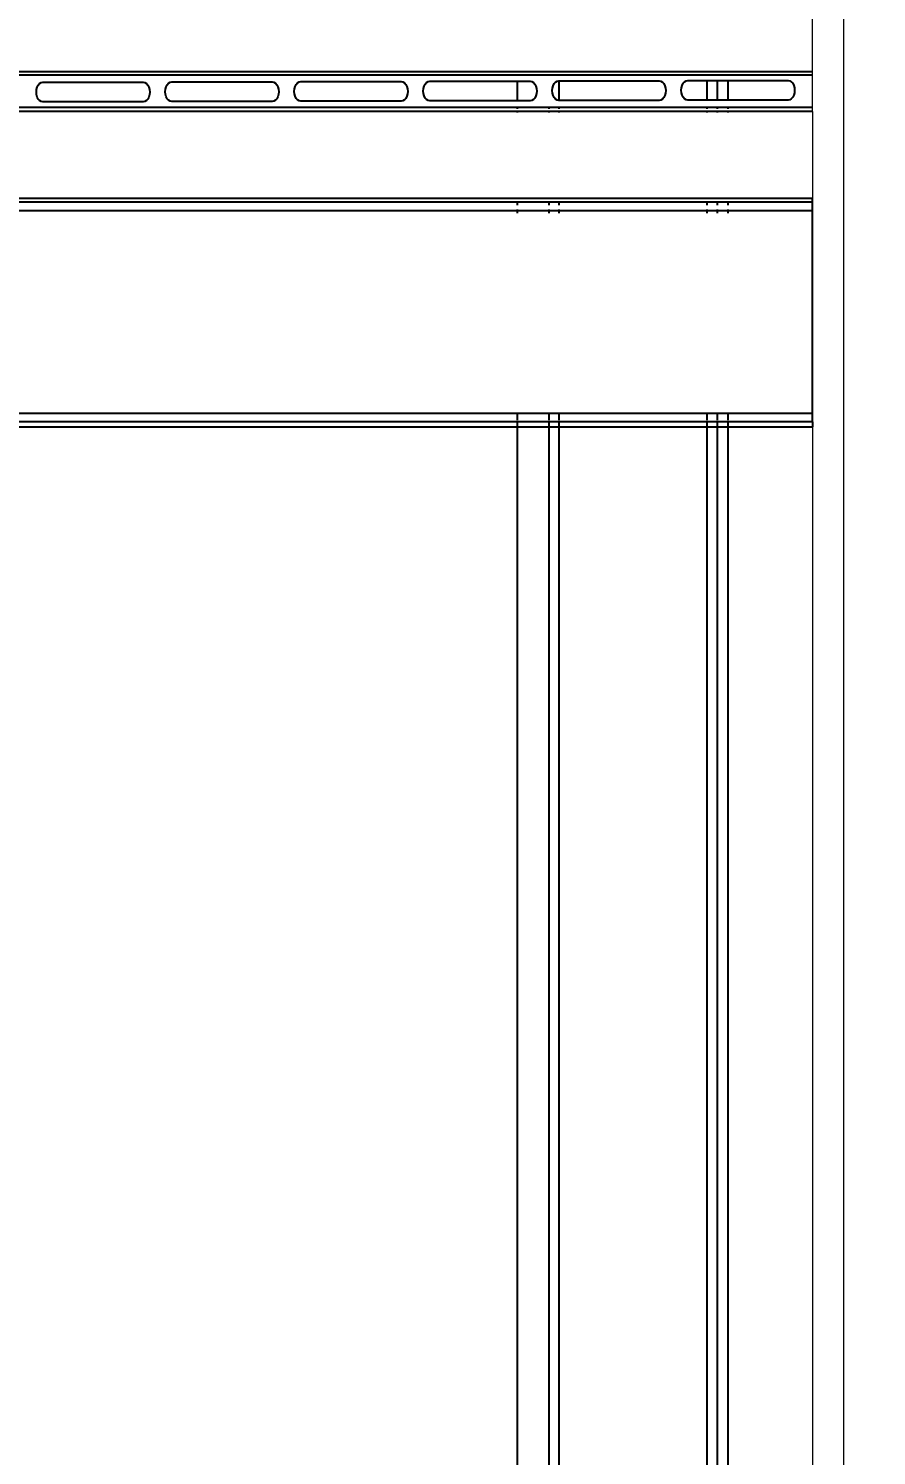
# Model space of a CAD drawing. Header units: inches. Extents: x 236662 to 497023, y -248575 to 81795.
# Drawn here: x 295050 to 295425, y -98542 to -97910 of the extents above; entities that cross this region are included whole.
import ezdxf

# ---------------------------------------------------------------- set-up
doc = ezdxf.new("R2010")
doc.units = ezdxf.units.IN
doc.header["$LTSCALE"] = 10
doc.header["$MEASUREMENT"] = 0
doc.layers.add('02. HP_BE TONG', color=1, linetype='Continuous', lineweight=35)
doc.layers.add('06. HP_THAY 1', color=134, linetype='Continuous', lineweight=15)
doc.layers.add('04. HP_CUA', color=153, linetype='Continuous')
doc.layers.add('08. HP_DIM', color=118, linetype='Continuous')
doc.styles.add('text2', font='VHELVCN.TTF')
doc.dimstyles.new('AL-100', dxfattribs={"dimtxt": 220, "dimasz": 150, "dimexe": 150, "dimexo": 150, "dimgap": 80, "dimtad": 1, "dimdec": 0, "dimzin": 9, "dimtxsty": 'text2', "dimblk": 'ARCHTICK', "dimcen": 1, "dimdle": 150, "dimclrd": 256, "dimclre": 256, "dimclrt": 7, "dimadec": 0, "dimazin": 0, "dimtfac": 1, "dimtdec": 0, "dimtix": 1, "dimtmove": 2, "dimatfit": 3, "dimldrblk": 'ARCHTICK', "dimfxl": 1, "dimtolj": 1, "dimtzin": 0, "dimlwd": -1, "dimlwe": -1, "dimarcsym": 0})

# ---------------------------------------------------------------- blocks, each defined once
blk = doc.blocks.new('KHUNG TEN A-3')
at = {"layer": '02. HP_BE TONG', "color": 1, "const_width": 0.5}
blk.add_lwpolyline([(15, 5), (415, 5), (415, 292), (15, 292)], close=True, dxfattribs=at)
at = {"layer": '06. HP_THAY 1'}
blk.add_lwpolyline([(0, 297), (420, 297), (420, 0), (0, 0)], close=True, dxfattribs=at)
at = {"layer": 'Defpoints'}
blk.add_lwpolyline([(0, 0), (420, 0), (420, 297), (0, 297)], close=True, dxfattribs=at)
blk = doc.blocks.new('_ArchTick')
at = {"color": 0, "linetype": 'ByBlock', "const_width": 0.15}
blk.add_lwpolyline([(-0.5, -0.5), (0.5, 0.5)], dxfattribs=at)
blk = doc.blocks.new('*D258')
at = {"layer": '08. HP_DIM', "transparency": 16777216}
for p, q in [((296581.96, -100401.71), (296581.96, -97301.71)), ((294310.44, -97451.71), (296731.96, -97451.71)), ((296110.44, -100251.71), (296731.96, -100251.71))]:
    blk.add_line(p, q, dxfattribs=at)
at = {"layer": 'Defpoints', "color": 0, "transparency": 16777216}
for p in [(294160.44, -97451.71), (296581.96, -97451.71), (295960.44, -100251.71)]:
    blk.add_point(p, dxfattribs=at)
at = {"layer": '08. HP_DIM', "transparency": 16777216, "xscale": 150, "yscale": 150, "zscale": 150}
for p, rotation in [((296581.96, -97451.71), 90), ((296581.96, -100251.71), 270)]:
    blk.add_blockref('_ArchTick', p, dxfattribs=dict(at, rotation=rotation))
at = {"layer": '08. HP_DIM', "color": 7, "transparency": 16777216, "insert": (296389.61, -98851.71), "char_height": 220, "attachment_point": 5, "rotation": 90, "style": 'text2'}
blk.add_mtext('\\A1;2800', dxfattribs=at)

msp = doc.modelspace()

# ---------------------------------------------------------------- linework, layer by layer
for p, q in [((295396.55, -97986.93), (295396.55, -97985.38)), ((295396.55, -97990.73), (295396.55, -97986.93)), ((295396.55, -97990.73), (295396.55, -97990.79)), ((295396.55, -97990.79), (295396.55, -97990.82)), ((295396.55, -98080.61), (295396.55, -97990.82)), ((295396.55, -98084.22), (295396.55, -98080.61)), ((295396.55, -98084.22), (295396.55, -98086.46))]:
    msp.add_line(p, q)
at = {"layer": '04. HP_CUA'}
for p, q in [((295396.55, -97930.74), (292918.88, -97930.74)), ((295265.85, -97929.19), (294846.07, -97929.19)), ((295053.93, -97935.08), (295054.53, -97934.38)), ((295054.53, -97934.38), (295055.24, -97933.94)), ((295055.24, -97933.94), (295056, -97933.8)), ((295056, -97933.8), (295100.34, -97933.8)), ((295100.34, -97933.8), (295101.1, -97933.94)), ((295101.1, -97933.94), (295101.81, -97934.38)), ((295101.81, -97934.38), (295102.41, -97935.08)), ((295111, -97934.92), (295111.61, -97934.22)), ((295111.61, -97934.22), (295112.32, -97933.79)), ((295112.32, -97933.79), (295113.08, -97933.64)), ((295113.08, -97933.64), (295157.42, -97933.64)), ((295157.42, -97933.64), (295158.18, -97933.79)), ((295158.18, -97933.79), (295158.88, -97934.22)), ((295158.88, -97934.22), (295159.49, -97934.92)), ((295168.08, -97934.76), (295168.69, -97934.06)), ((295168.69, -97934.06), (295169.4, -97933.63)), ((295169.4, -97933.63), (295170.16, -97933.48)), ((295170.16, -97933.48), (295214.5, -97933.48)), ((295214.5, -97933.48), (295215.25, -97933.63)), ((295215.25, -97933.63), (295215.96, -97934.06)), ((295215.96, -97934.06), (295216.57, -97934.76)), ((295225.16, -97934.6), (295225.77, -97933.91)), ((295225.77, -97933.91), (295226.48, -97933.47)), ((295226.48, -97933.47), (295227.24, -97933.32)), ((295227.24, -97933.32), (295265.85, -97933.32)), ((295265.85, -97929.1), (295265.85, -97929.19)), ((295279.84, -97929.19), (295265.85, -97929.19)), ((295265.85, -97933.32), (295265.85, -97942.1)), ((295265.85, -97933.32), (295271.57, -97933.32)), ((295271.57, -97933.32), (295272.33, -97933.47)), ((295272.33, -97933.47), (295273.04, -97933.91)), ((295273.04, -97933.91), (295273.65, -97934.6)), ((295279.84, -97929.1), (295279.84, -97929.19)), ((295284.51, -97929.19), (295279.84, -97929.19)), ((295282.24, -97934.44), (295282.85, -97933.75)), ((295282.85, -97933.75), (295283.56, -97933.31)), ((295283.56, -97933.31), (295284.32, -97933.16)), ((295284.32, -97933.16), (295284.51, -97933.16)), ((295284.51, -97929.19), (295284.51, -97929.1)), ((295349.8, -97929.19), (295284.51, -97929.19)), ((295284.51, -97941.92), (295284.51, -97933.16)), ((295284.51, -97933.16), (295328.65, -97933.16)), ((295328.65, -97933.16), (295329.41, -97933.31)), ((295329.41, -97933.31), (295330.12, -97933.75)), ((295330.12, -97933.75), (295330.73, -97934.44)), ((295338.85, -97935.19), (295339.32, -97934.28)), ((295339.32, -97934.28), (295339.93, -97933.59)), ((295339.93, -97933.59), (295340.63, -97933.15)), ((295340.63, -97933.15), (295341.39, -97933)), ((295341.39, -97933), (295349.8, -97933)), ((295349.8, -97929.1), (295349.8, -97929.19)), ((295354.47, -97929.19), (295349.8, -97929.19)), ((295349.8, -97933), (295349.8, -97941.77)), ((295349.8, -97933), (295354.47, -97933)), ((295354.47, -97929.19), (295354.47, -97929.1)), ((295359.13, -97929.19), (295354.47, -97929.19)), ((295354.47, -97941.77), (295354.47, -97933)), ((295354.47, -97933), (295359.13, -97933)), ((295359.13, -97929.1), (295359.13, -97929.19)), ((295396.55, -97929.19), (295359.13, -97929.19)), ((295359.13, -97933), (295359.13, -97941.77)), ((295359.13, -97933), (295385.73, -97933)), ((295385.73, -97933), (295386.49, -97933.15)), ((295386.49, -97933.15), (295387.2, -97933.59)), ((295387.2, -97933.59), (295387.81, -97934.28)), ((295387.81, -97934.28), (295388.27, -97935.19)), ((295053.07, -97938.18), (295053.17, -97937.04)), ((295053.17, -97939.31), (295053.07, -97938.18)), ((295053.17, -97937.04), (295053.46, -97935.99)), ((295053.46, -97940.37), (295053.17, -97939.31)), ((295053.46, -97935.99), (295053.93, -97935.08)), ((295053.93, -97941.28), (295053.46, -97940.37)), ((295102.41, -97935.08), (295102.88, -97935.99)), ((295102.88, -97940.37), (295102.41, -97941.28)), ((295102.88, -97935.99), (295103.17, -97937.04)), ((295103.17, -97939.31), (295102.88, -97940.37)), ((295103.17, -97937.04), (295103.27, -97938.18)), ((295103.27, -97938.18), (295103.17, -97939.31)), ((295110.15, -97938.02), (295110.25, -97936.88)), ((295110.25, -97939.15), (295110.15, -97938.02)), ((295110.25, -97936.88), (295110.54, -97935.83)), ((295110.54, -97940.21), (295110.25, -97939.15)), ((295110.54, -97935.83), (295111, -97934.92)), ((295111, -97941.12), (295110.54, -97940.21)), ((295159.49, -97934.92), (295159.96, -97935.83)), ((295159.96, -97940.21), (295159.49, -97941.12)), ((295159.96, -97935.83), (295160.25, -97936.88)), ((295160.25, -97939.15), (295159.96, -97940.21)), ((295160.25, -97936.88), (295160.35, -97938.02)), ((295160.35, -97938.02), (295160.25, -97939.15)), ((295167.22, -97937.86), (295167.32, -97936.73)), ((295167.32, -97938.99), (295167.22, -97937.86)), ((295167.32, -97936.73), (295167.62, -97935.67)), ((295167.62, -97940.05), (295167.32, -97938.99)), ((295167.62, -97935.67), (295168.08, -97934.76)), ((295168.08, -97940.96), (295167.62, -97940.05)), ((295216.57, -97934.76), (295217.04, -97935.67)), ((295217.04, -97940.05), (295216.57, -97940.96)), ((295217.04, -97935.67), (295217.33, -97936.73)), ((295217.33, -97938.99), (295217.04, -97940.05)), ((295217.33, -97936.73), (295217.43, -97937.86)), ((295217.43, -97937.86), (295217.33, -97938.99)), ((295224.3, -97937.7), (295224.4, -97936.57)), ((295224.4, -97938.84), (295224.3, -97937.7)), ((295224.4, -97936.57), (295224.7, -97935.51)), ((295224.7, -97939.89), (295224.4, -97938.84)), ((295224.7, -97935.51), (295225.16, -97934.6)), ((295225.16, -97940.8), (295224.7, -97939.89)), ((295273.65, -97934.6), (295274.12, -97935.51)), ((295274.12, -97939.89), (295273.65, -97940.8)), ((295274.12, -97935.51), (295274.41, -97936.57)), ((295274.41, -97938.84), (295274.12, -97939.89)), ((295274.41, -97936.57), (295274.51, -97937.7)), ((295274.51, -97937.7), (295274.41, -97938.84)), ((295281.38, -97937.54), (295281.48, -97936.41)), ((295281.48, -97938.68), (295281.38, -97937.54)), ((295281.48, -97936.41), (295281.77, -97935.35)), ((295281.77, -97939.73), (295281.48, -97938.68)), ((295281.77, -97935.35), (295282.24, -97934.44)), ((295282.24, -97940.64), (295281.77, -97939.73)), ((295282.85, -97941.34), (295282.24, -97940.64)), ((295330.73, -97940.64), (295330.12, -97941.34)), ((295330.73, -97934.44), (295331.19, -97935.35)), ((295331.19, -97939.73), (295330.73, -97940.64)), ((295331.19, -97935.35), (295331.49, -97936.41)), ((295331.49, -97938.68), (295331.19, -97939.73)), ((295331.49, -97936.41), (295331.59, -97937.54)), ((295331.59, -97937.54), (295331.49, -97938.68)), ((295338.46, -97937.38), (295338.56, -97936.25)), ((295338.56, -97938.52), (295338.46, -97937.38)), ((295338.56, -97936.25), (295338.85, -97935.19)), ((295338.85, -97939.57), (295338.56, -97938.52)), ((295339.32, -97940.48), (295338.85, -97939.57)), ((295339.93, -97941.18), (295339.32, -97940.48)), ((295387.81, -97940.48), (295387.2, -97941.18)), ((295388.27, -97939.57), (295387.81, -97940.48)), ((295388.27, -97935.19), (295388.57, -97936.25)), ((295388.57, -97938.52), (295388.27, -97939.57)), ((295388.57, -97936.25), (295388.67, -97937.38)), ((295388.67, -97937.38), (295388.57, -97938.52)), ((295265.85, -97945.05), (294846.07, -97945.05)), ((295265.85, -97946.71), (294846.07, -97946.71)), ((295054.53, -97941.97), (295053.93, -97941.28)), ((295055.24, -97942.41), (295054.53, -97941.97)), ((295056, -97942.56), (295055.24, -97942.41)), ((295100.34, -97942.56), (295056, -97942.56)), ((295101.1, -97942.41), (295100.34, -97942.56)), ((295101.81, -97941.97), (295101.1, -97942.41)), ((295102.41, -97941.28), (295101.81, -97941.97)), ((295111.61, -97941.81), (295111, -97941.12)), ((295112.32, -97942.25), (295111.61, -97941.81)), ((295113.08, -97942.4), (295112.32, -97942.25)), ((295157.42, -97942.4), (295113.08, -97942.4)), ((295158.18, -97942.25), (295157.42, -97942.4)), ((295158.88, -97941.81), (295158.18, -97942.25)), ((295159.49, -97941.12), (295158.88, -97941.81)), ((295168.69, -97941.66), (295168.08, -97940.96)), ((295169.4, -97942.09), (295168.69, -97941.66)), ((295170.16, -97942.24), (295169.4, -97942.09)), ((295214.5, -97942.24), (295170.16, -97942.24)), ((295215.25, -97942.09), (295214.5, -97942.24)), ((295215.96, -97941.66), (295215.25, -97942.09)), ((295216.57, -97940.96), (295215.96, -97941.66)), ((295225.77, -97941.5), (295225.16, -97940.8)), ((295226.48, -97941.93), (295225.77, -97941.5)), ((295227.24, -97942.08), (295226.48, -97941.93)), ((295265.85, -97942.1), (295227.24, -97942.08)), ((295271.57, -97942.08), (295265.85, -97942.1)), ((295265.85, -97945.05), (295265.85, -97945.64)), ((295279.84, -97945.05), (295265.85, -97945.05)), ((295265.85, -97946.47), (295265.85, -97946.71)), ((295265.85, -97946.71), (295265.85, -97947.15)), ((295279.84, -97946.71), (295265.85, -97946.71)), ((295272.33, -97941.93), (295271.57, -97942.08)), ((295273.04, -97941.5), (295272.33, -97941.93)), ((295273.65, -97940.8), (295273.04, -97941.5)), ((295279.84, -97945.05), (295279.84, -97945.64)), ((295284.51, -97945.05), (295279.84, -97945.05)), ((295279.84, -97946.47), (295279.84, -97946.71)), ((295279.84, -97946.71), (295279.84, -97947.15)), ((295284.51, -97946.71), (295279.84, -97946.71)), ((295283.56, -97941.78), (295282.85, -97941.34)), ((295284.32, -97941.92), (295283.56, -97941.78)), ((295284.51, -97941.92), (295284.32, -97941.92)), ((295328.65, -97941.92), (295284.51, -97941.92)), ((295284.51, -97945.64), (295284.51, -97945.05)), ((295349.8, -97945.05), (295284.51, -97945.05)), ((295284.51, -97946.71), (295284.51, -97946.47)), ((295284.51, -97947.15), (295284.51, -97946.71)), ((295349.8, -97946.71), (295284.51, -97946.71)), ((295329.41, -97941.78), (295328.65, -97941.92)), ((295330.12, -97941.34), (295329.41, -97941.78)), ((295340.63, -97941.62), (295339.93, -97941.18)), ((295341.39, -97941.77), (295340.63, -97941.62)), ((295349.8, -97941.77), (295341.39, -97941.77)), ((295354.47, -97941.77), (295349.8, -97941.77)), ((295349.8, -97945.05), (295349.8, -97945.64)), ((295354.47, -97945.05), (295349.8, -97945.05)), ((295349.8, -97946.47), (295349.8, -97946.71)), ((295349.8, -97946.71), (295349.8, -97947.15)), ((295354.47, -97946.71), (295349.8, -97946.71)), ((295359.13, -97941.77), (295354.47, -97941.77)), ((295354.47, -97945.64), (295354.47, -97945.05)), ((295359.13, -97945.05), (295354.47, -97945.05)), ((295354.47, -97946.71), (295354.47, -97946.47)), ((295354.47, -97947.15), (295354.47, -97946.71)), ((295359.13, -97946.71), (295354.47, -97946.71)), ((295385.73, -97941.77), (295359.13, -97941.77)), ((295359.13, -97945.05), (295359.13, -97945.64)), ((295396.55, -97945.05), (295359.13, -97945.05)), ((295359.13, -97946.47), (295359.13, -97946.71)), ((295359.13, -97946.71), (295359.13, -97947.15)), ((295396.55, -97946.71), (295359.13, -97946.71)), ((295386.49, -97941.62), (295385.73, -97941.77)), ((295387.2, -97941.18), (295386.49, -97941.62)), ((295396.55, -97985.38), (292918.88, -97985.38)), ((295265.85, -97986.93), (294846.07, -97986.93)), ((295265.85, -97990.73), (294846.07, -97990.73)), ((295265.85, -97990.79), (294846.07, -97990.79)), ((295265.85, -97986.93), (295265.85, -97988.29)), ((295279.84, -97986.93), (295265.85, -97986.93)), ((295265.85, -97990.22), (295265.85, -97990.73)), ((295265.85, -97990.73), (295265.85, -97990.79)), ((295279.84, -97990.73), (295265.85, -97990.73)), ((295279.84, -97990.79), (295265.85, -97990.79)), ((295265.85, -97990.79), (295265.85, -97991.81)), ((295279.84, -97986.93), (295279.84, -97988.29)), ((295284.51, -97986.93), (295279.84, -97986.93)), ((295279.84, -97990.22), (295279.84, -97990.73)), ((295279.84, -97990.73), (295279.84, -97990.79)), ((295284.51, -97990.73), (295279.84, -97990.73)), ((295284.51, -97990.79), (295279.84, -97990.79)), ((295279.84, -97990.79), (295279.84, -97991.81)), ((295284.51, -97988.29), (295284.51, -97986.93)), ((295349.8, -97986.93), (295284.51, -97986.93)), ((295284.51, -97990.73), (295284.51, -97990.22)), ((295284.51, -97990.79), (295284.51, -97990.73)), ((295349.8, -97990.73), (295284.51, -97990.73)), ((295349.8, -97990.79), (295284.51, -97990.79)), ((295284.51, -97991.81), (295284.51, -97990.79)), ((295349.8, -97986.93), (295349.8, -97988.29)), ((295354.47, -97986.93), (295349.8, -97986.93)), ((295349.8, -97990.22), (295349.8, -97990.73)), ((295349.8, -97990.73), (295349.8, -97990.79)), ((295354.47, -97990.73), (295349.8, -97990.73)), ((295354.47, -97990.79), (295349.8, -97990.79)), ((295349.8, -97990.79), (295349.8, -97991.81)), ((295354.47, -97988.29), (295354.47, -97986.93)), ((295359.13, -97986.93), (295354.47, -97986.93)), ((295354.47, -97990.73), (295354.47, -97990.22)), ((295354.47, -97990.79), (295354.47, -97990.73)), ((295359.13, -97990.73), (295354.47, -97990.73)), ((295359.13, -97990.79), (295354.47, -97990.79)), ((295354.47, -97991.81), (295354.47, -97990.79)), ((295359.13, -97986.93), (295359.13, -97988.29)), ((295396.55, -97986.93), (295359.13, -97986.93)), ((295359.13, -97990.22), (295359.13, -97990.73)), ((295359.13, -97990.73), (295359.13, -97990.79)), ((295396.55, -97990.73), (295359.13, -97990.73)), ((295396.55, -97990.79), (295359.13, -97990.79)), ((295396.55, -97990.82), (295359.13, -97990.79)), ((295359.13, -97990.79), (295359.13, -97991.81)), ((295265.85, -98080.61), (294846.07, -98080.61)), ((295265.85, -98084.22), (294846.07, -98084.22)), ((295265.85, -98080.4), (295265.85, -98080.61)), ((295265.85, -98080.61), (295265.85, -98083.53)), ((295279.84, -98080.61), (295265.85, -98080.61)), ((295265.85, -98083.83), (295265.85, -98084.22)), ((295265.85, -98084.22), (295265.85, -98086.46)), ((295279.84, -98084.22), (295265.85, -98084.22)), ((295279.84, -98080.4), (295279.84, -98080.61)), ((295279.84, -98080.61), (295279.84, -98083.53)), ((295284.51, -98080.61), (295279.84, -98080.61)), ((295279.84, -98083.83), (295279.84, -98084.22)), ((295279.84, -98084.22), (295279.84, -98086.46)), ((295284.51, -98084.22), (295279.84, -98084.22)), ((295284.51, -98080.61), (295284.51, -98080.4)), ((295284.51, -98083.53), (295284.51, -98080.61)), ((295349.8, -98080.61), (295284.51, -98080.61)), ((295284.51, -98084.22), (295284.51, -98083.83)), ((295284.51, -98086.46), (295284.51, -98084.22)), ((295349.8, -98084.22), (295284.51, -98084.22)), ((295349.8, -98080.4), (295349.8, -98080.61)), ((295349.8, -98080.61), (295349.8, -98083.53)), ((295354.47, -98080.61), (295349.8, -98080.61)), ((295349.8, -98083.83), (295349.8, -98084.22)), ((295349.8, -98084.22), (295349.8, -98086.46)), ((295354.47, -98084.22), (295349.8, -98084.22)), ((295354.47, -98080.61), (295354.47, -98080.4)), ((295354.47, -98083.53), (295354.47, -98080.61)), ((295359.13, -98080.61), (295354.47, -98080.61)), ((295354.47, -98084.22), (295354.47, -98083.83)), ((295354.47, -98086.46), (295354.47, -98084.22)), ((295359.13, -98084.22), (295354.47, -98084.22)), ((295359.13, -98080.4), (295359.13, -98080.61)), ((295359.13, -98080.61), (295359.13, -98083.53)), ((295396.55, -98080.61), (295359.13, -98080.61)), ((295359.13, -98083.83), (295359.13, -98084.22)), ((295359.13, -98084.22), (295359.13, -98086.46)), ((295396.55, -98084.22), (295359.13, -98084.22)), ((294846.07, -98086.46), (295265.85, -98086.46)), ((295265.85, -98086.46), (295265.85, -100137.01)), ((295265.85, -98086.46), (295279.84, -98086.46)), ((295279.84, -98086.46), (295279.84, -100153.39)), ((295279.84, -98086.46), (295284.51, -98086.46)), ((295284.5, -100151.13), (295284.51, -98086.46)), ((295284.51, -98086.46), (295349.8, -98086.46)), ((295349.8, -98086.46), (295349.8, -100227.6)), ((295349.8, -98086.46), (295354.47, -98086.46)), ((295354.47, -100240.79), (295354.47, -98086.46)), ((295354.47, -98086.46), (295359.13, -98086.46)), ((295359.13, -98086.46), (295359.13, -100251.71)), ((295359.13, -98086.46), (295396.55, -98086.46))]:
    msp.add_line(p, q, dxfattribs=at)
at = {"layer": '06. HP_THAY 1'}
for p, q in [((295410.44, -98611.71), (295410.44, -97811.71)), ((295396.55, -97929.19), (295396.55, -97890.52)), ((295396.55, -97930.74), (295396.55, -97929.19)), ((295396.55, -97945.05), (295396.55, -97930.74)), ((295396.55, -97946.71), (295396.55, -97945.05)), ((295396.55, -97946.71), (295396.55, -97985.38)), ((295396.55, -98086.46), (295396.55, -100251.71))]:
    msp.add_line(p, q, dxfattribs=at)

# ---------------------------------------------------------------- block references
at = {"color": 1, "extrusion": (-2.60012e-09, -0.006863, 0.999976), "xscale": 75.4676488820624, "yscale": 75.4676488820624, "zscale": 75.4676488820624, "rotation": 269.9999565870517}
msp.add_blockref('KHUNG TEN A-3', (282444.61, -78209.22, 567.61), dxfattribs=at)

# ---------------------------------------------------------------- dimensions: what is measured, and where the dimension line sits
at = {"layer": '08. HP_DIM'}
dim = msp.add_linear_dim(base=(296581.96, -97451.71), p1=(295960.44, -100251.71), p2=(294160.44, -97451.71), angle=90, dimstyle='AL-100', dxfattribs=at)
dim.commit()
dim.dimension.update_dxf_attribs({"geometry": '*D258', "text_midpoint": (296389.61, -98851.71)})

doc.saveas('drawing.dxf')
